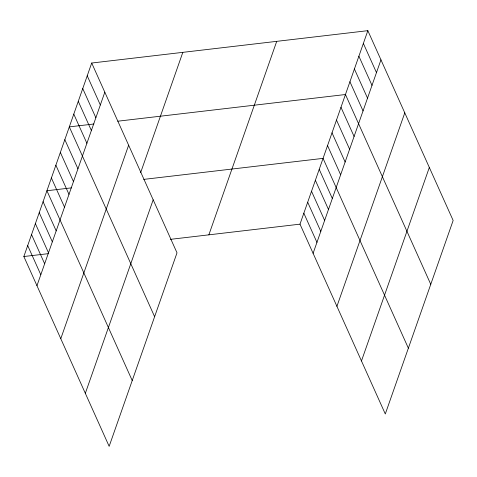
<?xml version="1.0" encoding="UTF-8"?>
<svg xmlns="http://www.w3.org/2000/svg" width="477" height="477" viewBox="0 0 477 477"><rect width="100%" height="100%" fill="white"/><g stroke="black" fill="none" stroke-linecap="round" stroke-linejoin="round"><path stroke-width="0.72" d="M91.703 63.03L177.009 252.84L109.155 446.335L23.85 256.525L91.703 63.03L367.845 30.665L453.15 220.475L385.297 413.97L299.991 224.16L367.845 30.665M36.962 285.693L104.815 92.198M60.782 338.706L128.635 145.211M140.637 172.662L182.828 52.351M85.329 393.322L153.183 199.827M208.866 234.839L276.72 41.344M313.103 253.329L380.956 59.834M336.923 306.341L404.782 112.846M361.471 360.958L429.324 167.463M93.903 124.002L69.314 126.882L154.614 316.692M117.771 121.206L345.455 94.518L430.761 284.328M71.508 187.855L46.919 190.74L132.224 380.545M143.738 179.388L323.06 158.37L408.366 348.18M23.85 256.525L48.439 253.645M170.456 239.341L299.991 224.16M363.367 43.437L376.478 72.605M358.889 56.208L372 85.377M354.411 68.98L367.523 98.149M349.933 81.746L363.045 110.914M340.977 107.289L354.083 136.458M336.5 120.061L349.605 149.229M332.022 132.833L345.127 162.001M327.544 145.598L340.65 174.773M319.22 169.335L332.326 198.504M315.375 180.3L328.48 209.469M311.529 191.265L324.634 220.434M307.683 202.23L320.794 231.399M303.837 213.195L316.949 242.364M87.225 75.801L100.337 104.97M82.748 88.573L95.859 117.741M78.27 101.345L91.375 130.513M73.792 114.116L86.897 143.285M64.836 139.654L77.942 168.822M60.358 152.425L73.464 181.594M55.875 165.197L68.986 194.366M51.397 177.969L64.508 207.137M43.073 201.699L56.185 230.874M39.233 212.664L52.339 241.833M35.387 223.63L48.493 252.798M31.542 234.595L44.647 263.763M27.696 245.56L40.801 274.728"/></g></svg>
